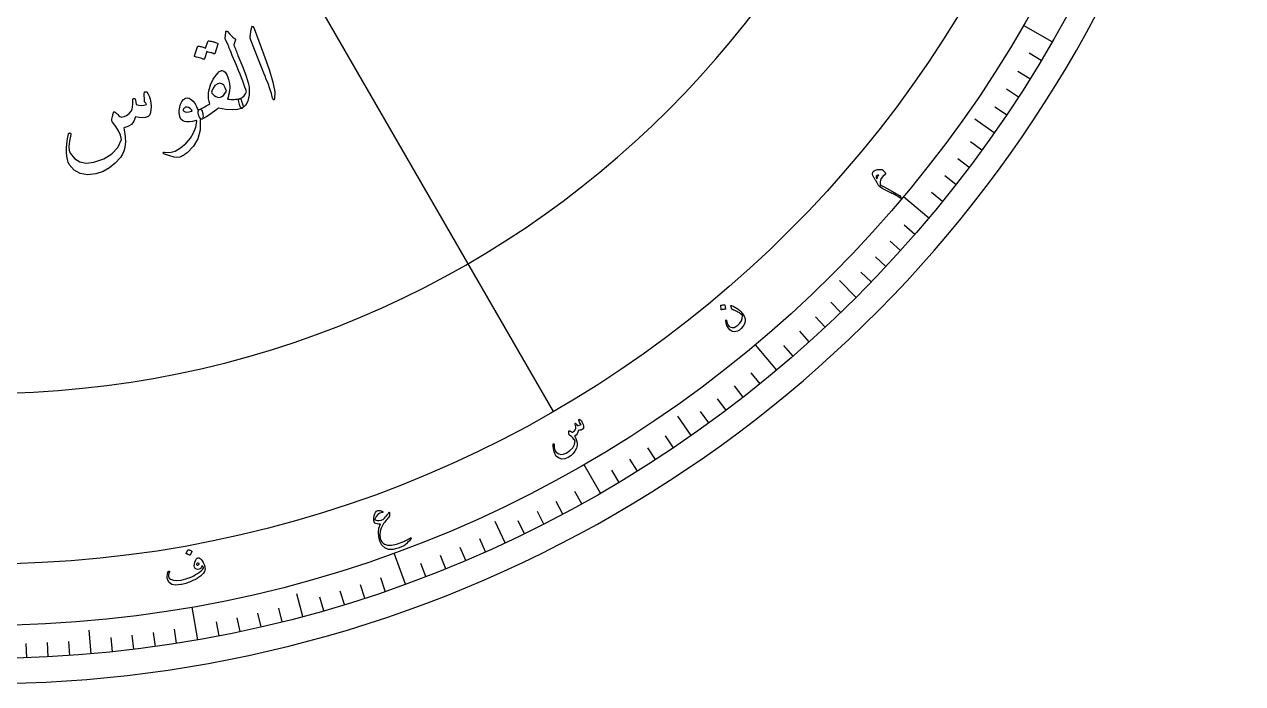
# Model space of a CAD drawing. Header units: millimetres. Extents: x -56 to 56, y -56 to 69.
# Drawn here: x 1.8 to 55.5, y -55.5 to -26.4 of the extents above; entities that cross this region are included whole.
import ezdxf

# ---------------------------------------------------------------- set-up
doc = ezdxf.new("R2010")
doc.units = ezdxf.units.MM
for name, color, linetype in [('CUT_OUTER', 1, 'Continuous'), ('ENGRAVE', 7, 'Continuous'), ('ENGRAVE_FINE', 8, 'Continuous'), ('TEXT', 5, 'Continuous')]:
    doc.layers.add(name, color=color, linetype=linetype)

msp = doc.modelspace()

# ---------------------------------------------------------------- linework, layer by layer
at = {"layer": 'CUT_OUTER'}
msp.add_arc((0.0001, -0.0002), 55.4998, 179.8085, 0.29907, dxfattribs=at)
at = {"layer": 'ENGRAVE'}
for points in [[(0, 0), (25.1138, -43.4983)], [(47.1031, -27.195), (45.8414, -26.4666)], [(44.5537, -31.1968), (43.7012, -30.5999)], [(41.6652, -34.9612), (40.5491, -34.0248)], [(38.4595, -38.4595), (37.7237, -37.7237)], [(34.9612, -41.6652), (34.0248, -40.5491)], [(31.1968, -44.5537), (30.5999, -43.7012)], [(27.195, -47.1031), (26.4666, -45.8414)], [(22.9862, -49.2941), (22.5464, -48.351)], [(18.6025, -51.1099), (18.1042, -49.7409)], [(14.0772, -52.5367), (13.8078, -51.5315)], [(9.4447, -53.5637), (9.1917, -52.129)], [(4.7404, -54.183), (4.6497, -53.1464)]]:
    msp.add_lwpolyline(points, dxfattribs=at)
for radius in [54.39, 54.39, 52.9331, 50.2275, 50.2275]:
    msp.add_circle((0, 0), radius, dxfattribs=at)
msp.add_arc((0, 0), 42.6934, 270, 0, dxfattribs=at)
at = {"layer": 'ENGRAVE_FINE'}
for points in [[(46.6213, -28.0129), (46.0861, -27.6913)], [(46.1253, -28.8223), (45.5958, -28.4914)], [(45.6153, -29.6229), (45.0916, -29.2829)], [(45.0914, -30.4145), (44.5737, -30.0654)], [(44.0024, -31.9696), (43.4973, -31.6026)], [(43.4378, -32.7327), (42.9391, -32.357)], [(42.8599, -33.4858), (42.3679, -33.1014)], [(42.269, -34.2287), (41.7837, -33.8358)], [(41.0487, -35.6831), (40.5774, -35.2734)], [(40.4196, -36.394), (39.9556, -35.9762)], [(39.7783, -37.0939), (39.3217, -36.6681)], [(39.1249, -37.7825), (38.6758, -37.3487)], [(37.7825, -39.1249), (37.3487, -38.6758)], [(37.0939, -39.7783), (36.6681, -39.3217)], [(36.394, -40.4196), (35.9762, -39.9556)], [(35.6831, -41.0487), (35.2734, -40.5774)], [(34.2287, -42.269), (33.8358, -41.7837)], [(33.4858, -42.8599), (33.1014, -42.3679)], [(32.7327, -43.4378), (32.357, -42.9391)], [(31.9696, -44.0024), (31.6026, -43.4973)], [(30.4145, -45.0914), (30.0654, -44.5737)], [(29.6229, -45.6153), (29.2829, -45.0916)], [(28.8223, -46.1253), (28.4914, -45.5958)], [(28.0129, -46.6213), (27.6913, -46.0861)], [(26.3688, -47.5706), (26.0661, -47.0245)], [(25.5346, -48.0235), (25.2414, -47.4722)], [(23.843, -48.8854), (23.5693, -48.3242)], [(24.6925, -48.4618), (24.4091, -47.9055)], [(22.1224, -49.6877), (21.8684, -49.1173)], [(20.3749, -50.4295), (20.141, -49.8506)], [(21.2519, -50.0663), (21.0079, -49.4915)], [(19.4916, -50.7774), (19.2679, -50.1945)], [(17.7077, -51.4268), (17.5044, -50.8364)], [(15.9021, -52.0134), (15.7195, -51.4163)], [(16.8074, -51.728), (16.6145, -51.1341)], [(14.9919, -52.283), (14.8198, -51.6828)], [(11.3083, -53.2014), (11.1785, -52.5907)], [(12.2351, -52.996), (12.0946, -52.3876)], [(13.1581, -52.7744), (13.0071, -52.1686)], [(8.5085, -53.7204), (8.4108, -53.1037)], [(10.3781, -53.3907), (10.259, -52.7778)], [(2.8466, -54.3155), (2.8139, -53.6919)], [(3.7941, -54.2575), (3.7505, -53.6347)], [(5.6853, -54.092), (5.62, -53.4711)], [(6.6285, -53.9846), (6.5524, -53.3649)], [(7.5696, -53.8607), (7.4827, -53.2424)], [(1.8982, -54.3569), (1.8764, -53.7329)]]:
    msp.add_lwpolyline(points, dxfattribs=at)
at = {"layer": 'TEXT'}
for points in [[(10.6445, -27.0021), (10.6557, -26.9171), (10.6641, -26.8497), (10.6696, -26.8001), (10.6724, -26.7682), (10.6757, -26.7475), (10.6827, -26.7315), (10.6935, -26.7201), (10.708, -26.7134), (10.7261, -26.7117), (10.7429, -26.7166), (10.7583, -26.7282), (10.7723, -26.7465), (10.8383, -26.8367), (10.9092, -26.9149), (10.9851, -26.981), (11.066, -27.0351), (11.0894, -27.0531), (11.1012, -27.0773), (11.1015, -27.1077), (11.0902, -27.1444), (11.0259, -27.3176), (11.0504, -27.3809), (11.0746, -27.4429), (11.0985, -27.5039), (11.122, -27.5636), (11.1453, -27.6222), (11.1682, -27.6795), (11.1908, -27.7358), (11.2131, -27.7908), (11.4192, -28.3004), (11.5692, -28.7018), (11.6631, -28.9949), (11.701, -29.1798), (11.7009, -29.5337), (11.6506, -29.8085), (11.5502, -30.0043), (11.3997, -30.121), (11.395, -30.1223), (11.3903, -30.1236), (11.3856, -30.1248), (11.3809, -30.1261), (11.346, -30.1071), (11.3119, -30.0515), (11.2786, -29.9591), (11.2462, -29.83), (11.2379, -29.7813), (11.2418, -29.7431), (11.258, -29.7155), (11.2865, -29.6985), (11.3992, -29.6428), (11.4869, -29.5731), (11.5494, -29.4893), (11.5867, -29.3916), (11.5564, -29.2943), (11.5192, -29.1845), (11.4753, -29.062), (11.4244, -28.9268), (11.3672, -28.7795), (11.304, -28.6207), (11.2349, -28.4502), (11.1598, -28.268), (11.0875, -28.0886), (11.0221, -27.9275), (10.9634, -27.7848), (10.9114, -27.6603), (10.8669, -27.554), (10.8303, -27.4656), (10.8018, -27.3953), (10.7811, -27.3429), (10.6625, -27.0879), (10.6539, -27.0619), (10.6481, -27.0389), (10.6449, -27.019), (10.6445, -27.0021)], [(11.7963, -26.6432), (11.8179, -26.5443), (11.8459, -26.5041), (11.8801, -26.5226), (11.9206, -26.5998), (12.3368, -27.7212), (12.5902, -28.41), (12.7557, -28.9702), (12.8333, -29.4016), (12.8229, -29.7045), (12.8135, -29.7315), (12.803, -29.7475), (12.7914, -29.7525), (12.7788, -29.7465), (12.7669, -29.7349), (12.7562, -29.7186), (12.7468, -29.6975), (12.7386, -29.6717), (12.6841, -29.4683), (12.617, -29.2552), (12.5371, -29.0322), (12.4445, -28.7994), (12.4215, -28.7383), (12.3576, -28.5736), (12.2527, -28.3054), (12.1069, -27.9338), (11.7759, -27.1116), (11.7614, -27.0671), (11.7526, -27.0248), (11.7494, -26.9847), (11.7519, -26.947)], [(9.8892, -27.1693), (9.8935, -27.1619), (9.9008, -27.1561), (9.911, -27.1521), (9.9242, -27.1498), (9.9751, -27.1548), (10.0249, -27.1619), (10.0738, -27.1711), (10.1217, -27.1825), (10.1689, -27.1962), (10.2159, -27.2126), (10.2627, -27.2315), (10.3092, -27.253), (10.3191, -27.2607), (10.3251, -27.2701), (10.3271, -27.2812), (10.3252, -27.294), (10.1954, -27.7112), (10.1905, -27.7176), (10.1814, -27.72), (10.1681, -27.7186), (10.1507, -27.7132), (10.1381, -27.7073), (10.1182, -27.6999), (10.0909, -27.691), (10.0564, -27.6806), (10.0141, -27.6685), (9.9638, -27.6544), (9.9054, -27.6384), (9.839, -27.6206), (9.7348, -27.9454), (9.7289, -27.9561), (9.7189, -27.961), (9.7048, -27.96), (9.6866, -27.9533), (9.6709, -27.9474), (9.6463, -27.9389), (9.6128, -27.9277), (9.5704, -27.9139), (9.5185, -27.8976), (9.4566, -27.879), (9.3846, -27.858), (9.3026, -27.8347), (9.2934, -27.8297), (9.2883, -27.8235), (9.2872, -27.8162), (9.2903, -27.8078), (9.4286, -27.4034), (9.4329, -27.396), (9.4401, -27.3903), (9.4504, -27.3863), (9.4636, -27.384), (9.5064, -27.3862), (9.5485, -27.3908), (9.59, -27.3978), (9.6308, -27.4071), (9.671, -27.4185), (9.7104, -27.4317), (9.749, -27.4467), (9.7868, -27.4634)], [(10.4769, -28.4611), (10.4837, -28.4594), (10.4899, -28.4582), (10.4957, -28.4575), (10.501, -28.4572), (10.506, -28.4572), (10.5111, -28.4576), (10.5164, -28.4582), (10.5216, -28.4592), (10.5844, -28.488), (10.6411, -28.5341), (10.6918, -28.5976), (10.7364, -28.6784), (10.8014, -28.8494), (10.8397, -29.0218), (10.8514, -29.1958), (10.8365, -29.3712), (10.8295, -29.4133), (10.8214, -29.4557), (10.8121, -29.4985), (10.8016, -29.5416), (10.79, -29.5849), (10.7771, -29.6286), (10.7631, -29.6726), (10.748, -29.717), (10.8261, -29.7223), (10.9012, -29.7256), (10.9733, -29.7269), (11.0423, -29.7262), (11.1082, -29.7231), (11.1708, -29.7175), (11.2302, -29.7093), (11.2865, -29.6985), (11.3096, -29.7001), (11.3319, -29.7178), (11.3535, -29.7513), (11.3743, -29.8008), (11.4161, -29.9289), (11.4343, -30.0249), (11.4289, -30.089), (11.3997, -30.121), (11.1981, -30.1738), (10.9575, -30.1892), (10.678, -30.1672), (10.3595, -30.1079), (10.2767, -30.1779), (10.1827, -30.2509), (10.0776, -30.3268), (9.9613, -30.4058), (9.8441, -30.4812), (9.749, -30.5382), (9.6759, -30.5766), (9.625, -30.5966), (9.5968, -30.5972), (9.5687, -30.584), (9.5407, -30.5569), (9.5128, -30.5159), (9.4998, -30.4917), (9.489, -30.467), (9.4801, -30.4416), (9.4734, -30.4158), (9.468, -30.3895), (9.4636, -30.363), (9.4601, -30.3363), (9.4574, -30.3093), (9.4588, -30.258), (9.4683, -30.2184), (9.4859, -30.1904), (9.5117, -30.174), (9.5757, -30.1438), (9.6376, -30.1132), (9.6975, -30.0822), (9.7555, -30.0508), (9.812, -30.0189), (9.8677, -29.9862), (9.9226, -29.9527), (9.9767, -29.9186), (9.9397, -29.8156), (9.9168, -29.7044), (9.9081, -29.585), (9.9135, -29.4575), (9.9291, -29.3517), (9.9521, -29.2471), (9.9828, -29.1436), (10.0209, -29.0412), (10.0672, -28.9398), (10.1221, -28.8392), (10.1858, -28.7394), (10.2582, -28.6405), (10.3169, -28.5719), (10.3729, -28.5192), (10.4262, -28.4822), (10.4769, -28.4611)], [(7.0837, -29.4508), (7.0864, -29.4281), (7.093, -29.4106), (7.1036, -29.3983), (7.118, -29.3913), (7.1383, -29.3884), (7.1569, -29.3909), (7.1739, -29.399), (7.1891, -29.4125), (7.2316, -29.464), (7.2701, -29.5317), (7.3049, -29.6155), (7.3357, -29.7154), (7.3696, -29.8831), (7.3808, -30.048), (7.3692, -30.2103), (7.3349, -30.3698), (7.3193, -30.4102), (7.2993, -30.4435), (7.2749, -30.4699), (7.2462, -30.4892), (7.1334, -30.5273), (7.0044, -30.5401), (6.8593, -30.5278), (6.6979, -30.4902), (6.6227, -30.6849), (6.5112, -30.8308), (6.3633, -30.928), (6.179, -30.9764), (6.1996, -31.0771), (6.2164, -31.1746), (6.2296, -31.2691), (6.2391, -31.3604), (6.2452, -31.4492), (6.2478, -31.5361), (6.2472, -31.621), (6.2432, -31.704), (6.2232, -31.8572), (6.1804, -32.0051), (6.1149, -32.1479), (6.0266, -32.2854), (5.8021, -32.5405), (5.5474, -32.7459), (5.2623, -32.9016), (4.9469, -33.0075), (4.5725, -33.0553), (4.2526, -33.0035), (3.9872, -32.8523), (3.7763, -32.6015), (3.7305, -32.5031), (3.6948, -32.3818), (3.6694, -32.2377), (3.6542, -32.0706), (3.6516, -31.8839), (3.6654, -31.6852), (3.6955, -31.4746), (3.7418, -31.2521), (3.7465, -31.2376), (3.7538, -31.2262), (3.7638, -31.2179), (3.7765, -31.2126), (3.7901, -31.2102), (3.8024, -31.2107), (3.8137, -31.2139), (3.8238, -31.22), (3.8323, -31.2306), (3.8375, -31.2428), (3.8393, -31.2565), (3.8377, -31.2717), (3.782, -31.5662), (3.7585, -31.8024), (3.7671, -31.9803), (3.808, -32.0999), (3.9985, -32.3366), (4.2374, -32.4817), (4.5247, -32.5353), (4.8605, -32.4972), (5.3041, -32.3475), (5.6555, -32.1307), (5.9147, -31.8468), (6.0817, -31.4957), (6.0303, -31.3075), (5.9462, -31.1168), (5.8293, -30.9236), (5.6796, -30.7278), (5.6622, -30.7086), (5.6507, -30.6903), (5.6451, -30.6729), (5.6454, -30.6564), (5.6566, -30.5973), (5.6675, -30.5417), (5.6781, -30.4896), (5.6884, -30.4411), (5.6985, -30.3967), (5.7086, -30.3571), (5.7188, -30.3221), (5.7289, -30.2919), (5.7357, -30.2784), (5.7448, -30.2713), (5.7562, -30.2704), (5.7699, -30.2759), (5.7775, -30.2808), (5.7884, -30.2885), (5.8026, -30.2992), (5.8201, -30.3128), (5.8402, -30.3294), (5.8625, -30.3492), (5.8869, -30.3722), (5.9135, -30.3984), (5.9665, -30.4484), (6.0092, -30.4835), (6.0417, -30.5037), (6.0639, -30.5091), (6.1887, -30.4867), (6.3052, -30.4331), (6.4134, -30.3485), (6.5132, -30.2327), (6.5427, -30.1657), (6.5622, -30.0636), (6.5717, -29.9264), (6.5712, -29.7542), (6.5712, -29.7379), (6.5753, -29.7229), (6.5837, -29.7093), (6.5961, -29.6972), (6.6085, -29.6882), (6.6212, -29.6829), (6.6343, -29.6813), (6.6478, -29.6834), (6.6735, -29.7079), (6.6951, -29.7613), (6.7124, -29.8434), (6.7254, -29.9544), (6.8358, -29.9871), (6.9473, -29.9981), (7.0598, -29.9875), (7.1735, -29.9551), (7.1628, -29.9212), (7.151, -29.8945), (7.1379, -29.875), (7.1236, -29.8628), (7.1081, -29.8519), (7.0973, -29.8397), (7.0912, -29.8262), (7.0897, -29.8115)], [(10.3989, -29.0154), (10.2906, -29.051), (10.197, -29.1211), (10.1184, -29.2255), (10.0546, -29.3643), (10.0486, -29.4062), (10.0644, -29.4523), (10.1021, -29.5026), (10.1616, -29.557), (10.2336, -29.6038), (10.3038, -29.6322), (10.3722, -29.6422), (10.4388, -29.6337), (10.5062, -29.6034), (10.5721, -29.549), (10.6366, -29.4704), (10.6996, -29.3676), (10.6507, -29.2121), (10.5843, -29.1016), (10.5004, -29.036), (10.3989, -29.0154)], [(9.5449, -30.6734), (9.5384, -31.0893), (9.4406, -31.4625), (9.2513, -31.7928), (8.9708, -32.0802), (8.9295, -32.1128), (8.8883, -32.1432), (8.8471, -32.1714), (8.8059, -32.1974), (8.765, -32.2208), (8.7245, -32.2412), (8.6846, -32.2587), (8.6451, -32.2732), (8.5403, -32.2859), (8.3924, -32.2692), (8.2014, -32.2232), (7.9673, -32.1478), (7.941, -32.1351), (7.9236, -32.1205), (7.9151, -32.1043), (7.9156, -32.0862), (7.9233, -32.0703), (7.9364, -32.0605), (7.9549, -32.0568), (7.9788, -32.0592), (8.2043, -32.0708), (8.4369, -32.0082), (8.6767, -31.8713), (8.9236, -31.6601), (9.1128, -31.4412), (9.2547, -31.2053), (9.3492, -30.9526), (9.3965, -30.683), (9.3933, -30.6747), (9.3889, -30.6686), (9.3831, -30.6648), (9.3761, -30.6633), (9.2119, -30.6972), (9.0693, -30.7153), (8.9481, -30.7175), (8.8486, -30.704), (8.7638, -30.6644), (8.6988, -30.5956), (8.6537, -30.4977), (8.6284, -30.3705), (8.6266, -30.3532), (8.6253, -30.3354), (8.6245, -30.3172), (8.6242, -30.2986), (8.6244, -30.2792), (8.6249, -30.2588), (8.6257, -30.2373), (8.6269, -30.2148), (8.6462, -30.066), (8.6833, -29.9368), (8.7383, -29.8274), (8.8111, -29.7378), (8.8939, -29.6772), (8.9789, -29.6551), (9.066, -29.6713), (9.1552, -29.7261), (9.2433, -29.8119), (9.3211, -29.9181), (9.3887, -30.0447), (9.446, -30.1916), (9.4552, -30.189), (9.464, -30.1862), (9.4725, -30.1831), (9.4806, -30.1798), (9.4887, -30.1766), (9.4971, -30.1735), (9.506, -30.1707), (9.5152, -30.1681), (9.5487, -30.1663), (9.5787, -30.18), (9.6054, -30.209), (9.6286, -30.2534), (9.6469, -30.3042), (9.6601, -30.3569), (9.6682, -30.4117), (9.6711, -30.4685), (9.6688, -30.5197), (9.6612, -30.5579), (9.6481, -30.5831), (9.6296, -30.5953), (9.5404, -30.6192), (9.5421, -30.6279), (9.5434, -30.6398), (9.5444, -30.655), (9.5449, -30.6734)], [(9.1786, -30.2079), (9.1063, -30.1351), (9.036, -30.0889), (8.9678, -30.0691), (8.9017, -30.0758), (8.8665, -30.0959), (8.837, -30.1208), (8.8132, -30.1505), (8.795, -30.1849), (8.7908, -30.2018), (8.7938, -30.2179), (8.8043, -30.2334), (8.822, -30.2481), (8.8819, -30.2777), (8.9598, -30.2879), (9.0558, -30.2789), (9.1699, -30.2505), (9.181, -30.245), (9.1862, -30.2361), (9.1854, -30.2237), (9.1786, -30.2079)], [(39.3672, -33.3531), (39.3463, -33.3282), (39.3261, -33.3028), (39.3065, -33.2767), (39.2875, -33.2501), (39.2696, -33.2229), (39.2531, -33.195), (39.2379, -33.1665), (39.224, -33.1374), (39.2023, -33.0805), (39.1903, -33.0305), (39.1878, -32.9873), (39.1949, -32.951), (39.2201, -32.9076), (39.2628, -32.8725), (39.323, -32.8455), (39.401, -32.8266), (39.4241, -32.8228), (39.4472, -32.8196), (39.4705, -32.8172), (39.4938, -32.8154), (39.5172, -32.8143), (39.5409, -32.8136), (39.5648, -32.8134), (39.5889, -32.8138), (39.6023, -32.8148), (39.6138, -32.8175), (39.6236, -32.822), (39.6316, -32.8283), (39.6588, -32.8596), (39.6829, -32.8878), (39.704, -32.9127), (39.722, -32.9345), (39.7367, -32.9527), (39.748, -32.9671), (39.7557, -32.9777), (39.7601, -32.9844), (39.7634, -32.9948), (39.763, -33.0044), (39.7587, -33.0131), (39.7505, -33.0209), (39.634, -33.1267), (39.5568, -33.2387), (39.5189, -33.3573), (39.5202, -33.4827), (39.5235, -33.4943), (39.5286, -33.5038), (39.5356, -33.5111), (39.5443, -33.5163), (39.6704, -33.5765), (39.7998, -33.6411), (39.9326, -33.7104), (40.0687, -33.7842), (40.2477, -33.8885), (40.3694, -33.9719), (40.434, -34.0346), (40.4411, -34.0767), (40.432, -34.0836), (40.419, -34.0843), (40.4021, -34.0786), (40.3814, -34.0667), (40.3406, -34.0388), (40.2971, -34.011), (40.251, -33.9833), (40.2021, -33.9557), (40.1509, -33.928), (40.0975, -33.9001), (40.042, -33.8721), (39.9843, -33.8438), (39.7911, -33.7487), (39.6424, -33.6679), (39.5383, -33.6018), (39.4784, -33.5505), (39.4542, -33.5224), (39.4331, -33.4951), (39.4151, -33.4686), (39.4001, -33.443), (39.388, -33.4184), (39.3785, -33.3952), (39.3715, -33.3735), (39.3672, -33.3531)], [(39.378, -33.2254), (39.3841, -33.2063), (39.3912, -33.1868), (39.3996, -33.1669), (39.409, -33.1466), (39.4194, -33.1261), (39.4309, -33.1054), (39.4432, -33.0845), (39.4565, -33.0635), (39.414, -33.0731), (39.3816, -33.085), (39.3593, -33.0991), (39.3473, -33.1156), (39.3407, -33.1419), (39.3437, -33.1689), (39.3561, -33.1968), (39.378, -33.2254)], [(32.4919, -38.8236), (32.4922, -38.8201), (32.4939, -38.8167), (32.497, -38.8135), (32.5014, -38.8104), (32.541, -38.7979), (32.5811, -38.7894), (32.6217, -38.7851), (32.6629, -38.7848), (32.6679, -38.7859), (32.6715, -38.7881), (32.6738, -38.7914), (32.6748, -38.7958), (32.7016, -38.9723), (32.7013, -38.9773), (32.6985, -38.9808), (32.6931, -38.9829), (32.6852, -38.9835), (32.6783, -38.984), (32.6677, -38.985), (32.6533, -38.9866), (32.6352, -38.9887), (32.6132, -38.9914), (32.587, -38.995), (32.5567, -38.9995), (32.5222, -39.0047), (32.5173, -39.0049), (32.5138, -39.0039), (32.5119, -39.0016), (32.5115, -38.998)], [(32.9656, -38.8177), (33.0001, -38.8327), (33.0353, -38.8492), (33.0711, -38.8671), (33.1075, -38.8865), (33.1445, -38.9077), (33.182, -38.931), (33.2201, -38.9565), (33.2588, -38.9842), (33.2961, -39.0127), (33.3315, -39.0424), (33.3649, -39.0733), (33.3964, -39.1053), (33.426, -39.1386), (33.4538, -39.1733), (33.4798, -39.2093), (33.504, -39.2468), (33.5266, -39.2884), (33.5443, -39.3297), (33.557, -39.3706), (33.5647, -39.4111), (33.5646, -39.5183), (33.535, -39.625), (33.4759, -39.7312), (33.3872, -39.8366), (33.3135, -39.9015), (33.2391, -39.9466), (33.1643, -39.9721), (33.089, -39.978), (33.0177, -39.9645), (32.9514, -39.9343), (32.8902, -39.8877), (32.8341, -39.8245), (32.786, -39.7482), (32.7499, -39.6665), (32.7258, -39.5794), (32.7137, -39.487), (32.714, -39.475), (32.7167, -39.4663), (32.7217, -39.4608), (32.7291, -39.4586), (32.7382, -39.4592), (32.7452, -39.4647), (32.7502, -39.4753), (32.7531, -39.4907), (32.7784, -39.5988), (32.8166, -39.6835), (32.8679, -39.7447), (32.9323, -39.7824), (33.0043, -39.7957), (33.0809, -39.7841), (33.1623, -39.7477), (33.2481, -39.6863), (33.3375, -39.5951), (33.4027, -39.4966), (33.4435, -39.3912), (33.4601, -39.2789), (33.4597, -39.2758), (33.4581, -39.272), (33.4554, -39.2676), (33.4514, -39.2626), (33.4166, -39.2262), (33.3706, -39.1886), (33.3133, -39.1496), (33.2447, -39.1094), (33.209, -39.0901), (33.1754, -39.0726), (33.1439, -39.0566), (33.1145, -39.0424), (33.0872, -39.03), (33.0619, -39.0196), (33.0387, -39.0113), (33.0175, -39.005), (33.0069, -39.0013), (32.9987, -38.9966), (32.9929, -38.9909), (32.9894, -38.9841), (32.939, -38.8324), (32.9376, -38.8222), (32.9416, -38.8163), (32.9509, -38.8148), (32.9656, -38.8177)], [(26.2422, -43.8718), (26.2407, -43.8625), (26.2413, -43.8548), (26.2441, -43.8488), (26.249, -43.8444), (26.2567, -43.841), (26.2643, -43.8399), (26.2719, -43.8412), (26.2795, -43.8448), (26.3021, -43.8605), (26.325, -43.883), (26.3482, -43.9123), (26.3718, -43.9485), (26.4043, -44.0111), (26.4275, -44.0752), (26.4413, -44.1409), (26.4457, -44.2081), (26.4441, -44.2258), (26.4399, -44.2413), (26.4331, -44.2546), (26.4239, -44.2655), (26.3833, -44.2933), (26.3335, -44.3129), (26.2744, -44.3242), (26.2061, -44.3272), (26.1977, -44.4129), (26.1694, -44.4833), (26.1211, -44.5383), (26.0528, -44.5778), (26.072, -44.6156), (26.0893, -44.6526), (26.1048, -44.6888), (26.1185, -44.7241), (26.1305, -44.7588), (26.1409, -44.7931), (26.1498, -44.827), (26.1572, -44.8605), (26.1656, -44.9238), (26.1643, -44.9875), (26.1532, -45.0516), (26.1323, -45.1162), (26.0687, -45.2426), (25.9873, -45.3524), (25.8882, -45.4455), (25.7713, -45.5216), (25.6245, -45.5804), (25.4898, -45.5932), (25.3673, -45.56), (25.2571, -45.4812), (25.2288, -45.4464), (25.2024, -45.4015), (25.1779, -45.3463), (25.1551, -45.2809), (25.1355, -45.2064), (25.1211, -45.1255), (25.112, -45.0382), (25.1081, -44.9445), (25.1085, -44.9382), (25.1103, -44.9329), (25.1135, -44.9286), (25.118, -44.9252), (25.1232, -44.9228), (25.1282, -44.9218), (25.133, -44.9219), (25.1377, -44.9233), (25.1422, -44.9267), (25.1455, -44.9311), (25.1476, -44.9364), (25.1485, -44.9426), (25.1559, -45.0661), (25.1702, -45.163), (25.1915, -45.2333), (25.2199, -45.277), (25.3204, -45.3523), (25.4313, -45.3858), (25.5527, -45.3772), (25.6843, -45.3266), (25.8477, -45.2195), (25.9665, -45.095), (26.0406, -44.9535), (26.07, -44.7953), (26.0292, -44.7259), (25.9751, -44.6591), (25.9076, -44.5948), (25.8269, -44.533), (25.8179, -44.5272), (25.8114, -44.5212), (25.8073, -44.5148), (25.8056, -44.5083), (25.8037, -44.4835), (25.8021, -44.4602), (25.8006, -44.4383), (25.7995, -44.4179), (25.7987, -44.3992), (25.7985, -44.3823), (25.7987, -44.3673), (25.7994, -44.3542), (25.8007, -44.3481), (25.8035, -44.3443), (25.808, -44.3427), (25.814, -44.3434), (25.8175, -44.3445), (25.8227, -44.3464), (25.8295, -44.3492), (25.8379, -44.3527), (25.8477, -44.3571), (25.8587, -44.3626), (25.8709, -44.3691), (25.8843, -44.3767), (25.9108, -44.3908), (25.9316, -44.4001), (25.9467, -44.4047), (25.9561, -44.4044), (26.0033, -44.3819), (26.0437, -44.3478), (26.0774, -44.3023), (26.1042, -44.2453), (26.1085, -44.2154), (26.1049, -44.1727), (26.0934, -44.1172), (26.074, -44.0489), (26.0722, -44.0424), (26.0722, -44.036), (26.0739, -44.0297), (26.0775, -44.0235), (26.0814, -44.0186), (26.0858, -44.0151), (26.0908, -44.013), (26.0964, -44.0124), (26.1093, -44.0193), (26.1238, -44.0381), (26.1398, -44.0688), (26.1574, -44.1114), (26.2048, -44.1121), (26.2501, -44.1041), (26.2935, -44.0873), (26.3349, -44.0617), (26.3268, -44.0495), (26.3191, -44.0402), (26.3117, -44.034), (26.3047, -44.0307), (26.2973, -44.0281), (26.2917, -44.0245), (26.2877, -44.0198), (26.2855, -44.0142)], [(17.3198, -47.8933), (17.3462, -47.8747), (17.3782, -47.8636), (17.4158, -47.8601), (17.4591, -47.8641), (17.4821, -47.8686), (17.5036, -47.8737), (17.5236, -47.8795), (17.5422, -47.886), (17.5592, -47.893), (17.5747, -47.9005), (17.5887, -47.9084), (17.6011, -47.9167), (17.6106, -47.9258), (17.6109, -47.9334), (17.6019, -47.9396), (17.5837, -47.9445), (17.4692, -47.9778), (17.3744, -48.0399), (17.2992, -48.131), (17.2434, -48.2511), (17.243, -48.2578), (17.2452, -48.2637), (17.2502, -48.269), (17.2578, -48.2736), (17.3449, -48.3007), (17.4316, -48.3081), (17.5176, -48.2959), (17.6029, -48.2641), (17.6172, -48.2554), (17.6344, -48.2409), (17.6544, -48.2205), (17.6774, -48.1942), (17.718, -48.1429), (17.7537, -48.0977), (17.7847, -48.0585), (17.811, -48.0252), (17.8325, -47.998), (17.8494, -47.9767), (17.8615, -47.9615), (17.869, -47.9523), (17.881, -47.9429), (17.8898, -47.944), (17.8954, -47.9557), (17.8977, -47.978), (17.8974, -48.0388), (17.8945, -48.0851), (17.8891, -48.1168), (17.8812, -48.1339), (17.8494, -48.1666), (17.8164, -48.2031), (17.7822, -48.2433), (17.7468, -48.2872), (17.7102, -48.3349), (17.6723, -48.3863), (17.6332, -48.4415), (17.5928, -48.5004), (17.5181, -48.637), (17.4755, -48.7808), (17.4652, -48.9319), (17.4872, -49.0902), (17.5143, -49.171), (17.5539, -49.241), (17.6058, -49.3002), (17.6702, -49.3485), (17.8051, -49.3956), (17.9798, -49.3976), (18.1941, -49.3541), (18.4476, -49.2645), (18.4856, -49.2475), (18.5263, -49.2285), (18.5696, -49.2074), (18.6155, -49.1841), (18.6638, -49.1587), (18.7144, -49.131), (18.7673, -49.101), (18.8225, -49.0688), (18.8322, -49.0638), (18.84, -49.0615), (18.8457, -49.0619), (18.8495, -49.0649), (18.8473, -49.0874), (18.8204, -49.1308), (18.7688, -49.1948), (18.6922, -49.2794), (18.6444, -49.328), (18.6012, -49.3669), (18.5625, -49.3963), (18.5286, -49.4162), (18.3969, -49.4765), (18.2745, -49.5235), (18.1615, -49.557), (18.0578, -49.5773), (17.8485, -49.577), (17.6801, -49.5158), (17.5527, -49.3942), (17.466, -49.2126), (17.4174, -49.0069), (17.4051, -48.8145), (17.4286, -48.6356), (17.4879, -48.4701), (17.4087, -48.4642), (17.3422, -48.4532), (17.2883, -48.4371), (17.247, -48.4159), (17.2342, -48.4059), (17.2237, -48.3938), (17.2153, -48.3796), (17.2091, -48.3633), (17.1999, -48.3169), (17.195, -48.2715), (17.1945, -48.2273), (17.1983, -48.1842), (17.2165, -48.0935), (17.2428, -48.0149), (17.2773, -47.9481), (17.3198, -47.8933)], [(9, -49.5996), (9.0019, -49.5967), (9.005, -49.5946), (9.0093, -49.5933), (9.0147, -49.5928), (9.0551, -49.6015), (9.0939, -49.614), (9.1313, -49.6304), (9.1671, -49.6505), (9.1709, -49.6539), (9.1729, -49.6576), (9.1733, -49.6616), (9.172, -49.6659), (9.1084, -49.8326), (9.1057, -49.8368), (9.1015, -49.8384), (9.0958, -49.8375), (9.0887, -49.8341), (9.0825, -49.8312), (9.0728, -49.8268), (9.0596, -49.8211), (9.0429, -49.8139), (9.0224, -49.8054), (8.998, -49.7956), (8.9695, -49.7844), (8.9371, -49.7719), (8.9327, -49.7696), (8.9303, -49.767), (8.9297, -49.7641), (8.9311, -49.7607)], [(9.4212, -49.958), (9.4595, -49.9479), (9.5009, -49.9557), (9.5456, -49.9815), (9.5934, -50.0253), (9.6402, -50.0852), (9.6815, -50.1595), (9.7172, -50.248), (9.7474, -50.3509), (9.7559, -50.3887), (9.7601, -50.4246), (9.7602, -50.4584), (9.756, -50.4902), (9.7324, -50.5567), (9.6908, -50.6237), (9.6314, -50.6913), (9.5539, -50.7594), (9.5092, -50.7926), (9.4625, -50.8247), (9.4139, -50.8557), (9.3634, -50.8856), (9.3108, -50.9144), (9.2561, -50.9422), (9.1993, -50.9688), (9.1403, -50.9944), (9.0807, -51.0185), (9.0221, -51.0407), (8.9646, -51.0609), (8.9082, -51.0792), (8.8527, -51.0956), (8.7979, -51.1098), (8.744, -51.1219), (8.6908, -51.1319), (8.4653, -51.1513), (8.2924, -51.1204), (8.1723, -51.0396), (8.105, -50.9093), (8.0986, -50.8776), (8.0947, -50.8409), (8.0932, -50.7992), (8.0943, -50.7526), (8.0998, -50.7007), (8.1107, -50.6495), (8.127, -50.5989), (8.1486, -50.549), (8.1521, -50.5431), (8.1566, -50.5385), (8.162, -50.5354), (8.1684, -50.5336), (8.1748, -50.5334), (8.1803, -50.5352), (8.1848, -50.5389), (8.1883, -50.5446), (8.1907, -50.5511), (8.1914, -50.5573), (8.1906, -50.5633), (8.1883, -50.569), (8.152, -50.6827), (8.1486, -50.7754), (8.1784, -50.847), (8.2415, -50.8975), (8.3696, -50.9399), (8.5239, -50.9516), (8.704, -50.9326), (8.9096, -50.8826), (8.9986, -50.8534), (9.0867, -50.8197), (9.1741, -50.7813), (9.2607, -50.7383), (9.3464, -50.6907), (9.4309, -50.6386), (9.5144, -50.5819), (9.5967, -50.5207), (9.6396, -50.4838), (9.6702, -50.447), (9.6886, -50.4101), (9.6948, -50.3734), (9.6834, -50.351), (9.6684, -50.3315), (9.6499, -50.3146), (9.6279, -50.3004), (9.6256, -50.3), (9.6231, -50.3019), (9.6206, -50.306), (9.618, -50.3125), (9.5986, -50.3635), (9.5734, -50.4037), (9.5427, -50.4333), (9.5063, -50.4521), (9.436, -50.4663), (9.3778, -50.4558), (9.3319, -50.4204), (9.2982, -50.3604), (9.2881, -50.3038), (9.2941, -50.2312), (9.3159, -50.1426), (9.3536, -50.0381), (9.3667, -50.0115), (9.3823, -49.9893), (9.4005, -49.9715), (9.4212, -49.958)], [(9.4952, -50.2318), (9.5007, -50.2216), (9.5011, -50.2123), (9.4964, -50.204), (9.4865, -50.1967), (9.4492, -50.1815), (9.4189, -50.1819), (9.3956, -50.1977), (9.3792, -50.2291), (9.3779, -50.238), (9.3787, -50.2455), (9.3815, -50.2516), (9.3863, -50.2563), (9.417, -50.2687), (9.4454, -50.2687), (9.4714, -50.2564), (9.4952, -50.2318)]]:
    msp.add_lwpolyline(points, close=True, dxfattribs=at)

doc.saveas('drawing.dxf')
